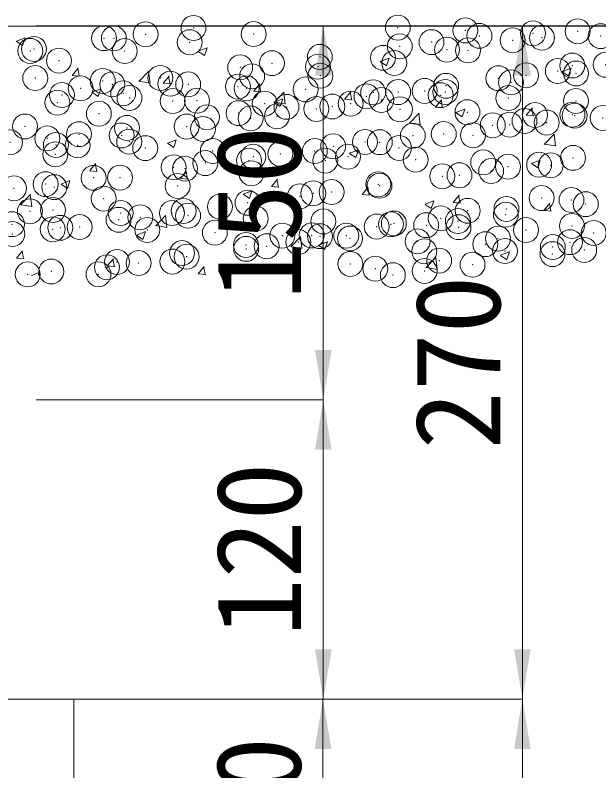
# Model space of a CAD drawing. Units: millimetres at full size, sheet at 1:20. Extents: x 77366 to 95666, y -7115 to 5664.
# Drawn here: x 79915 to 80149.2, y -2793.6 to -2490.5 of the extents above; entities that cross this region are included whole.
import ezdxf
from ezdxf.enums import TextEntityAlignment as Align

# ---------------------------------------------------------------- set-up
doc = ezdxf.new("R2010")
doc.units = ezdxf.units.MM
doc.header["$LTSCALE"] = 20
doc.header["$PDMODE"] = 32
doc.header["$PDSIZE"] = 10
for name, color, linetype, lineweight in [('ハッチング', 7, 'Continuous', 5), ('基礎', 7, 'Continuous', 5), ('寸法線', 7, 'Continuous', 13), ('本体', 2, 'Continuous', 20)]:
    doc.layers.add(name, color=color, linetype=linetype, lineweight=lineweight)
doc.styles.add('ＭＳ ゴシック', font='')
doc.styles.get('ＭＳ ゴシック').set_extended_font_data('MS Gothic')

# ---------------------------------------------------------------- blocks, each defined once
blk = doc.blocks.new('filled_arrow')
at = {"color": 0, "linetype": 'Continuous', "lineweight": -2}
blk.add_solid([(7.5, 1.25), (0, 0), (7.5, -1.25)], dxfattribs=at)

msp = doc.modelspace()

# ---------------------------------------------------------------- linework, layer by layer
at = {"layer": 'ハッチング'}
for p, q in [((79915.46, -2500.95), (79919.02, -2499.59)), ((79917.97, -2502.69), (79919, -2499.62)), ((79915.44, -2500.99), (79917.97, -2502.69)), ((79988.45, -2505.06), (79990.98, -2506.76)), ((79988.47, -2505.02), (79992.02, -2503.66)), ((79990.97, -2506.76), (79992, -2503.69)), ((80061.47, -2509.09), (80065.03, -2507.72)), ((80063.98, -2510.83), (80065.01, -2507.76)), ((79937.86, -2514.68), (79940.31, -2511.76)), ((79940.68, -2514.99), (79940.09, -2511.81)), ((80061.46, -2509.13), (80063.98, -2510.83)), ((80134.48, -2513.16), (80138.04, -2511.79)), ((80136.99, -2514.9), (80138.02, -2511.83)), ((79937.86, -2514.69), (79940.9, -2514.95)), ((79964.63, -2517.12), (79968.58, -2513)), ((79969.09, -2517.83), (79968.53, -2513)), ((79974.3, -2517.87), (79976.75, -2514.95)), ((79977.12, -2518.18), (79976.53, -2515)), ((80134.46, -2513.2), (80136.99, -2514.9)), ((79964.59, -2517.05), (79969.11, -2517.75)), ((79974.3, -2517.87), (79977.33, -2518.14)), ((80010.73, -2521.06), (80013.18, -2518.14)), ((80013.55, -2521.37), (80012.96, -2518.18)), ((79945.78, -2521.41), (79949.34, -2520.04)), ((79948.29, -2523.15), (79949.32, -2520.08)), ((80010.73, -2521.06), (80013.77, -2521.33)), ((79945.77, -2521.44), (79948.29, -2523.15)), ((80018.79, -2525.47), (80022.35, -2524.11)), ((80018.84, -2525.53), (80022.8, -2521.41)), ((80021.3, -2527.22), (80022.33, -2524.15)), ((80023.31, -2526.24), (80022.75, -2521.41)), ((80047.17, -2524.25), (80049.62, -2521.33)), ((80047.17, -2524.25), (80050.21, -2524.52)), ((80049.99, -2524.56), (80049.4, -2521.37)), ((80018.77, -2525.51), (80021.3, -2527.22)), ((80018.8, -2525.45), (80023.32, -2526.15)), ((80083.61, -2527.43), (80086.06, -2524.52)), ((80086.43, -2527.74), (80085.84, -2524.56)), ((80073.06, -2533.94), (80077.01, -2529.81)), ((80077.53, -2534.64), (80076.96, -2529.82)), ((80083.61, -2527.44), (80086.64, -2527.7)), ((80091.78, -2529.58), (80094.31, -2531.28)), ((80091.8, -2529.54), (80095.35, -2528.18)), ((80094.3, -2531.28), (80095.33, -2528.21)), ((80120.04, -2530.62), (80122.49, -2527.7)), ((80122.86, -2530.93), (80122.28, -2527.75)), ((80120.04, -2530.63), (80123.08, -2530.89)), ((80073.02, -2533.86), (80077.54, -2534.56)), ((80127.27, -2542.35), (80131.23, -2538.22)), ((80131.74, -2543.05), (80131.18, -2538.23)), ((79976.09, -2541.9), (79978.62, -2543.6)), ((79976.11, -2541.86), (79979.66, -2540.49)), ((79978.61, -2543.6), (79979.64, -2540.53)), ((80127.24, -2542.27), (80131.75, -2542.97)), ((80049.11, -2545.93), (80051.77, -2544.91)), ((80051.62, -2547.67), (80052.55, -2544.91)), ((80051.77, -2544.91), (80052.67, -2544.56)), ((80052.55, -2544.91), (80052.65, -2544.6)), ((80049.1, -2545.96), (80051.62, -2547.67)), ((79944.91, -2552.89), (79947.36, -2549.98)), ((79947.73, -2553.2), (79947.14, -2550.02)), ((80122.1, -2550.03), (80124.63, -2551.74)), ((80122.12, -2550), (80125.68, -2548.63)), ((80124.63, -2551.74), (80125.66, -2548.67)), ((79944.91, -2552.9), (79947.94, -2553.16)), ((79981.35, -2556.08), (79983.79, -2553.16)), ((79984.16, -2556.39), (79983.58, -2553.21)), ((79933.42, -2558.24), (79936.98, -2556.88)), ((79935.93, -2559.98), (79936.96, -2556.91)), ((79981.34, -2556.09), (79984.38, -2556.35)), ((80017.78, -2559.27), (80020.23, -2556.35)), ((80020.6, -2559.58), (80020.01, -2556.39)), ((79933.41, -2558.28), (79935.93, -2559.99)), ((80017.78, -2559.27), (80020.82, -2559.54)), ((80054.22, -2562.46), (80056.67, -2559.54)), ((80057.04, -2562.77), (80056.45, -2559.58)), ((79917.14, -2566.61), (79921.1, -2562.48)), ((79921.61, -2567.31), (79921.05, -2562.49)), ((80006.41, -2562.35), (80008.94, -2564.05)), ((80006.43, -2562.31), (80009.99, -2560.95)), ((80008.94, -2564.05), (80009.97, -2560.98)), ((80054.22, -2562.46), (80057.26, -2562.73)), ((80090.66, -2565.65), (80093.11, -2562.73)), ((80093.47, -2565.95), (80092.89, -2562.77)), ((79917.11, -2566.53), (79921.63, -2567.23)), ((80079.42, -2566.42), (80081.94, -2568.12)), ((80079.44, -2566.38), (80082.99, -2565.02)), ((80081.94, -2568.12), (80082.97, -2565.05)), ((80090.66, -2565.65), (80093.69, -2565.91)), ((80127.09, -2568.83), (80129.54, -2565.91)), ((80129.91, -2569.14), (80129.32, -2565.96)), ((80127.09, -2568.84), (80130.13, -2569.1)), ((79971.36, -2575.02), (79975.32, -2570.89)), ((79975.83, -2575.72), (79975.27, -2570.9)), ((79971.32, -2574.94), (79975.84, -2575.64)), ((79963.73, -2578.73), (79966.26, -2580.44)), ((79963.75, -2578.7), (79967.3, -2577.33)), ((79966.25, -2580.44), (79967.28, -2577.37)), ((80025.58, -2583.42), (80029.53, -2579.3)), ((80030.04, -2584.13), (80029.48, -2579.31)), ((80036.75, -2582.77), (80040.31, -2581.4)), ((80039.26, -2584.51), (80040.29, -2581.44)), ((80025.54, -2583.35), (80030.06, -2584.05)), ((80036.73, -2582.8), (80039.26, -2584.51)), ((79915.52, -2587.92), (79917.97, -2585)), ((79918.34, -2588.23), (79917.75, -2585.04)), ((80079.79, -2591.83), (80083.75, -2587.71)), ((80084.26, -2592.54), (80083.7, -2587.71)), ((80109.74, -2586.87), (80112.27, -2588.58)), ((80109.76, -2586.83), (80113.31, -2585.47)), ((80112.27, -2588.57), (80113.3, -2585.5)), ((79915.52, -2587.92), (79918.56, -2588.19)), ((79951.96, -2591.11), (79954.41, -2588.19)), ((79954.78, -2591.41), (79954.19, -2588.23)), ((79921.51, -2594.91), (79924.62, -2593.72)), ((79924.21, -2594.91), (79924.6, -2593.75)), ((79951.96, -2591.11), (79954.99, -2591.37)), ((79988.39, -2594.29), (79990.84, -2591.37)), ((79991.21, -2594.6), (79990.62, -2591.42)), ((80079.76, -2591.76), (80084.27, -2592.46)), ((79988.39, -2594.3), (79991.43, -2594.56)), ((80026.99, -2594.91), (80027.28, -2594.56)), ((80027.12, -2594.91), (80027.06, -2594.61))]:
    msp.add_line(p, q, dxfattribs=at)
for p in [(79986.54, -2495.66), (80068.51, -2495.52), (79967.3, -2498.19), (80010.68, -2498.12), (80095.63, -2496.67), (80101.26, -2498.83), (80122.75, -2497.81), (80140.65, -2497.01), (80149.87, -2498.96), (79950.67, -2499.77), (79954.58, -2499.86), (79985.02, -2501.38), (80082.02, -2501.36), (80114.57, -2500.59), (80126.33, -2499.57), (79921.04, -2504.86), (79922.5, -2504.09), (79958.94, -2504.95), (80069.3, -2503.04), (80088.19, -2504.4), (80096.7, -2504.66), (80037.22, -2507.26), (80062.53, -2507.65), (79932.55, -2508.76), (80017.98, -2509.79), (80067.07, -2509.74), (80138.5, -2510.73), (80151.93, -2510.44), (80005.26, -2511.47), (80036.44, -2511.23), (80132.69, -2512.97), (80140.04, -2513.92), (79923.03, -2515.75), (79950.15, -2516.9), (79973.18, -2515.69), (80010.06, -2515.04), (80037.45, -2514.83), (80108.87, -2515.81), (80119.97, -2514.64), (79941.22, -2519.9), (79953.94, -2518.23), (79977.27, -2518.04), (79984.4, -2518.29), (80004.38, -2519.19), (80007.82, -2519.91), (80087.89, -2518.87), (80113.95, -2517.5), (79933.74, -2522.57), (79958.32, -2521.86), (80031.5, -2520.33), (80055.93, -2523.07), (80058.62, -2521.48), (80068.65, -2521.4), (80079.25, -2520.9), (80085.74, -2522.62), (80087.57, -2521.31), (79931.93, -2525.67), (79960.86, -2523.72), (79978.2, -2525), (79987.98, -2524.86), (80015.09, -2526.01), (80049.62, -2525.98), (80061.91, -2524.56), (80112.86, -2523.77), (80139.97, -2524.92), (80023.85, -2527.3), (80035.83, -2528.14), (80042.21, -2527.16), (80069.33, -2528.3), (79948.57, -2530.08), (79991.9, -2531.5), (80004.61, -2529.83), (80009.44, -2531.95), (80019.99, -2531.07), (80096.45, -2529.45), (80123.57, -2530.59), (80138.57, -2530.47), (80139.42, -2530.83), (80150.69, -2531.74), (79918.94, -2535.17), (79983.78, -2535.2), (80106.61, -2534.68), (80113.34, -2534.41), (80119.33, -2533), (80128.27, -2533.59), (79940.57, -2538.26), (79959.81, -2535.73), (79990.37, -2536.15), (80086.95, -2538.22), (79927.86, -2539.94), (79957.7, -2538.78), (79960.74, -2541.24), (80074.53, -2538.9), (80098.65, -2538.68), (79912.92, -2541.57), (79931.32, -2542.58), (79940.04, -2542.72), (79967.16, -2543.86), (80042.57, -2543.11), (80055.29, -2541.44), (80061.29, -2541.47), (80069.02, -2543.76), (79931.12, -2546.32), (79994.28, -2545.01), (80010.49, -2547.33), (80021.4, -2546.15), (80035.21, -2545.05), (80048.51, -2547.3), (79991.25, -2549.87), (80008.82, -2548.86), (80039.4, -2548.85), (80075.63, -2548.45), (80102.75, -2549.59), (80138.8, -2547.75), (79978.53, -2551.54), (79983.16, -2552.11), (80105.96, -2553.04), (80112.72, -2551.32), (80125.2, -2550.51), (80129.87, -2550.74), (79946.45, -2555.76), (79957.08, -2555.69), (80009.77, -2553.93), (80086.33, -2555.13), (80093.25, -2554.71), (79927.21, -2558.3), (79930.7, -2559.5), (79980.14, -2559.02), (80060.67, -2558.38), (80061.16, -2558.94), (79914.49, -2559.97), (80034.59, -2561.96), (80041.92, -2561.47), (79950.52, -2564.1), (80029.21, -2563.15), (80126.18, -2563.9), (80138.18, -2564.66), (79997.12, -2567.37), (80008.21, -2565.77), (80112.1, -2568.23), (80143.92, -2566.32), (79920.89, -2569.19), (79930.15, -2568.68), (79957.27, -2569.82), (79965.17, -2571.58), (79977.88, -2569.9), (79982.55, -2569.02), (79984.38, -2570.97), (80096.55, -2568.99), (80111.84, -2570.54), (79913.74, -2574.35), (79956.46, -2572.6), (80011.5, -2572.11), (80038.62, -2573.26), (80065.74, -2574.4), (80066.92, -2574.07), (80085.72, -2572.04), (80092.6, -2573.08), (79930.08, -2576.41), (79933.08, -2575.8), (79940.86, -2575.5), (79967.98, -2576.65), (80060.06, -2575.29), (80079.88, -2574.75), (80092.86, -2575.55), (80119.98, -2576.7), (80138.35, -2575.05), (79913.85, -2578.33), (79995.1, -2577.79), (80022.21, -2578.94), (80033.97, -2578.87), (80037.3, -2579.16), (80047.8, -2578.97), (80049.33, -2580.08), (80108.72, -2580.14), (80147.09, -2577.84), (80007.59, -2582.68), (80015.84, -2583.18), (80028.56, -2581.51), (80076.45, -2581.23), (80103.57, -2582.37), (80130.69, -2583.52), (80137.57, -2581.57), (79981.93, -2585.93), (80007.67, -2584.24), (80079.1, -2585.22), (80111.48, -2585.14), (80130.56, -2586.36), (80143.28, -2584.68), (79955.85, -2589.51), (79978.05, -2589.33), (79983.76, -2587.41), (80085.1, -2588.95), (79951.8, -2591.61), (79964.52, -2589.94), (80049.47, -2590.31), (80059.44, -2592.21), (80098.48, -2590.58), (79920.04, -2594.5), (79929.46, -2593.32), (79948.42, -2594.41), (80066.52, -2594.79), (80079.24, -2593.11)]:
    msp.add_point(p, dxfattribs=at)
at = {"layer": '基礎', "color": 3, "lineweight": 13}
msp.add_line((79903.48, -2494.91), (80395.04, -2494.91), dxfattribs=at)
at = {"layer": '寸法線'}
for p, q in [((79923.48, -2494.79), (80198.48, -2494.79)), ((79923.48, -2494.79), (80038.61, -2494.79)), ((79923.48, -2494.79), (80118.48, -2494.79)), ((80038.61, -2644.79), (80038.61, -2494.79)), ((80118.48, -2764.79), (80118.48, -2494.79)), ((79923.48, -2644.79), (80038.61, -2644.79)), ((79923.48, -2644.79), (80038.61, -2644.79)), ((80038.61, -2764.79), (80038.61, -2644.79)), ((79923.48, -2764.79), (80038.61, -2764.79)), ((79923.48, -2764.79), (80118.48, -2764.79)), ((79958.48, -2764.79), (80118.48, -2764.79)), ((79958.48, -2764.79), (80038.48, -2764.79)), ((80038.48, -2764.79), (80038.48, -2864.79)), ((80118.48, -3794.79), (80118.48, -2764.79))]:
    msp.add_line(p, q, dxfattribs=at)
at = {"layer": '本体'}
for p, q in [((79238.48, -2764.79), (79938.48, -2764.79)), ((79938.48, -2764.79), (79938.48, -2864.79))]:
    msp.add_line(p, q, dxfattribs=at)

# ---------------------------------------------------------------- block references
at = {"layer": '寸法線', "xscale": 2.67, "yscale": 2.67}
for p, rotation in [((80038.61, -2494.79), 270), ((80118.48, -2494.79), 270), ((80038.61, -2644.79), 90), ((80038.61, -2644.79), 270), ((80038.61, -2764.79), 90), ((80118.48, -2764.79), 90), ((80038.48, -2764.79), 270), ((80118.48, -2764.79), 270)]:
    msp.add_blockref('filled_arrow', p, dxfattribs=dict(at, rotation=rotation))

# ---------------------------------------------------------------- texts
at = {"layer": '寸法線', "style": 'ＭＳ ゴシック'}
for s, p in [('150', (80012.61, -2569.79)), ('270', (80092.48, -2629.79)), ('120', (80012.61, -2704.79)), ('100', (80012.48, -2814.79))]:
    msp.add_text(s, height=34.18, rotation=90, dxfattribs=at).set_placement(p, align=Align.MIDDLE_CENTER)

doc.saveas('drawing.dxf')
